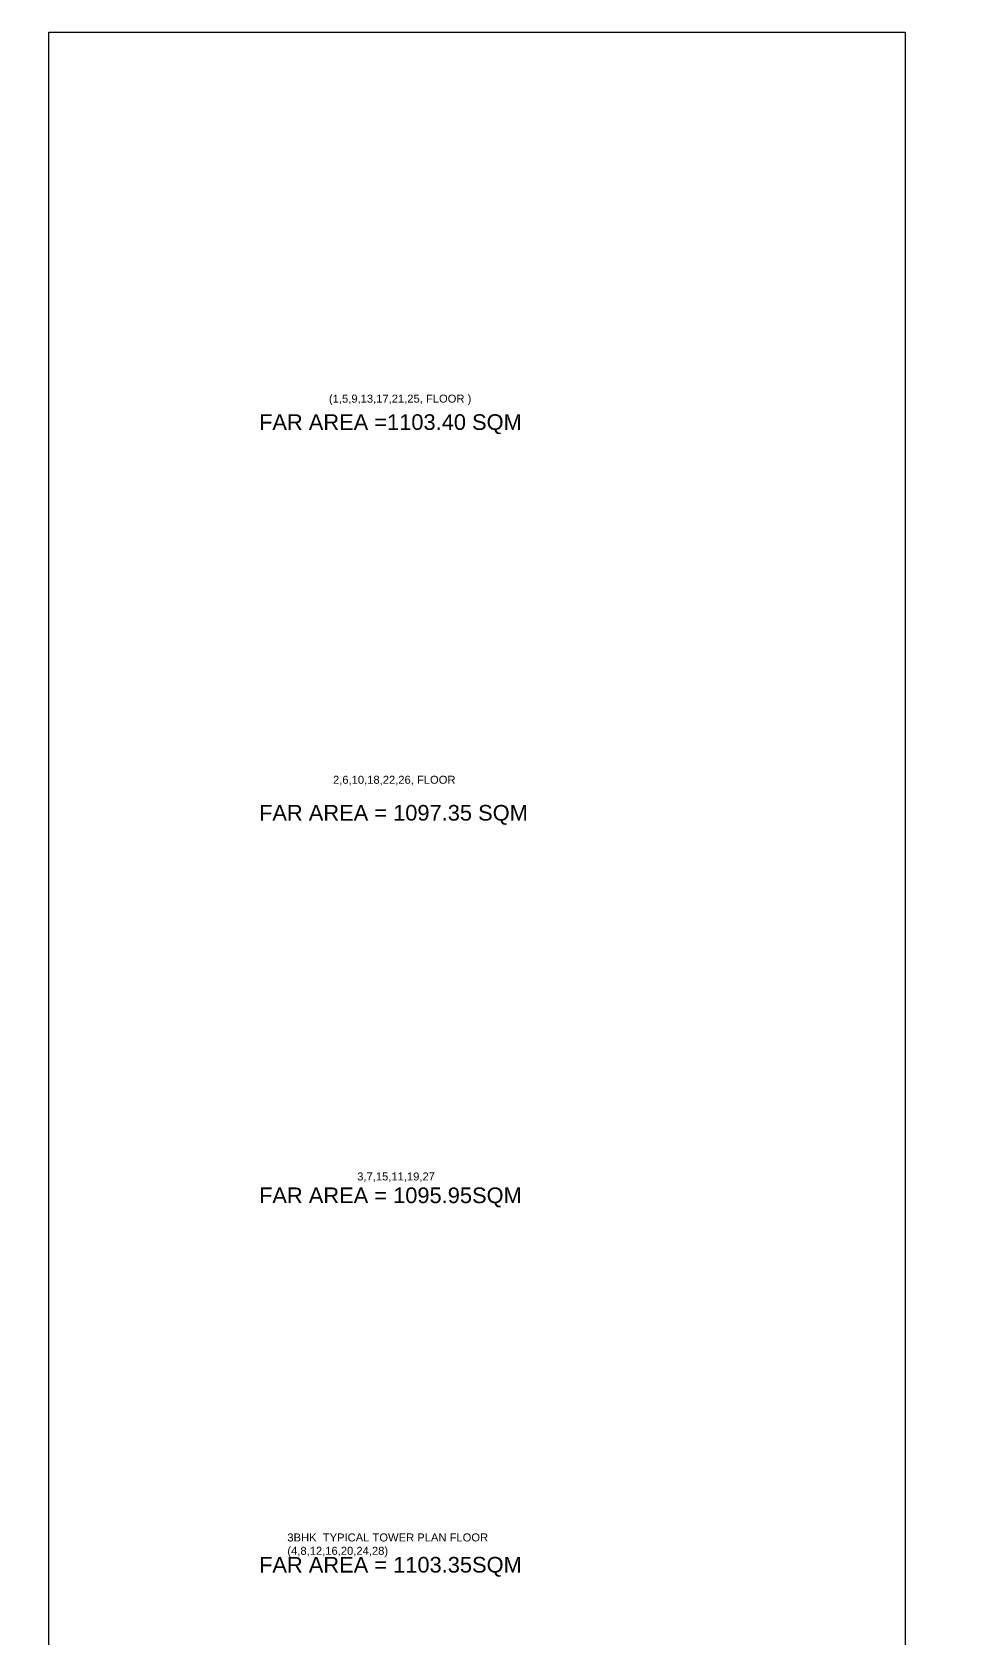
# Model space of a CAD drawing. Header units: metres. Extents: x 256329 to 886268, y -249371 to 355.
# Drawn here: x 282041.7 to 282214.5, y -279.6 to 21.5 of the extents above; entities that cross this region are included whole.
import ezdxf

# ---------------------------------------------------------------- set-up
doc = ezdxf.new("R2010")
doc.units = ezdxf.units.M
doc.header["$MEASUREMENT"] = 0
doc.layers.add('A_TEXT', color=4, linetype='Continuous', lineweight=0, transparency=0.3)
doc.layers.add('SPA COMMENT', color=7, linetype='Continuous', true_color=0xeb0505)
doc.styles.add('Arial', font='arial.ttf')

msp = doc.modelspace()

# ---------------------------------------------------------------- linework, layer by layer
at = {"layer": 'SPA COMMENT'}
msp.add_lwpolyline([(282044.802232, 21.528523), (282205.154364, 21.528523), (282205.154364, -997.910129), (282044.802232, -997.910129)], close=True, dxfattribs=at)

# ---------------------------------------------------------------- texts
at = {"layer": 'A_TEXT', "style": 'Arial'}
msp.add_text('3,7,15,11,19,27', height=1.5, rotation=0.017972, dxfattribs=at).set_placement((282102.53904, -193.678704, 3.731802))
at = {"layer": 'A_TEXT', "lineweight": 0, "char_height": 1.5, "width": 49.030574, "attachment_point": 7, "rotation": 0.01797177, "style": 'Arial'}
for s, insert in [('\\pxqc;(1,5,9,13,17,21,25, FLOOR )', (282086.066403, -48.369536)), ('\\pxqc;2,6,10,18,22,26, FLOOR ', (282084.967033, -119.623684, 0.042641)), ('3BHK  TYPICAL TOWER PLAN FLOOR\\P\\pxt9;(4,8,12,16,20,24,28)', (282089.459171, -264.290997, -0.081466))]:
    msp.add_mtext(s, dxfattribs=dict(at, insert=insert))
at = {"layer": 'A_TEXT', "lineweight": 0, "char_height": 2.927656, "width": 187.570469, "attachment_point": 7, "style": 'Arial'}
for s, insert in [('\\pxt13;FAR AREA =1103.40 SQM', (282084.158652, -53.821165, 3.731802)), ('\\pxt13;FAR AREA = 1097.35 SQM', (282084.158652, -127.039604, 3.731802)), ('\\pxt13;FAR AREA = 1095.95SQM', (282084.158652, -198.727474, 3.731802)), ('\\pxt13;FAR AREA = 1103.35SQM', (282084.158652, -267.964574, 3.731802))]:
    msp.add_mtext(s, dxfattribs=dict(at, insert=insert))

doc.saveas('drawing.dxf')
